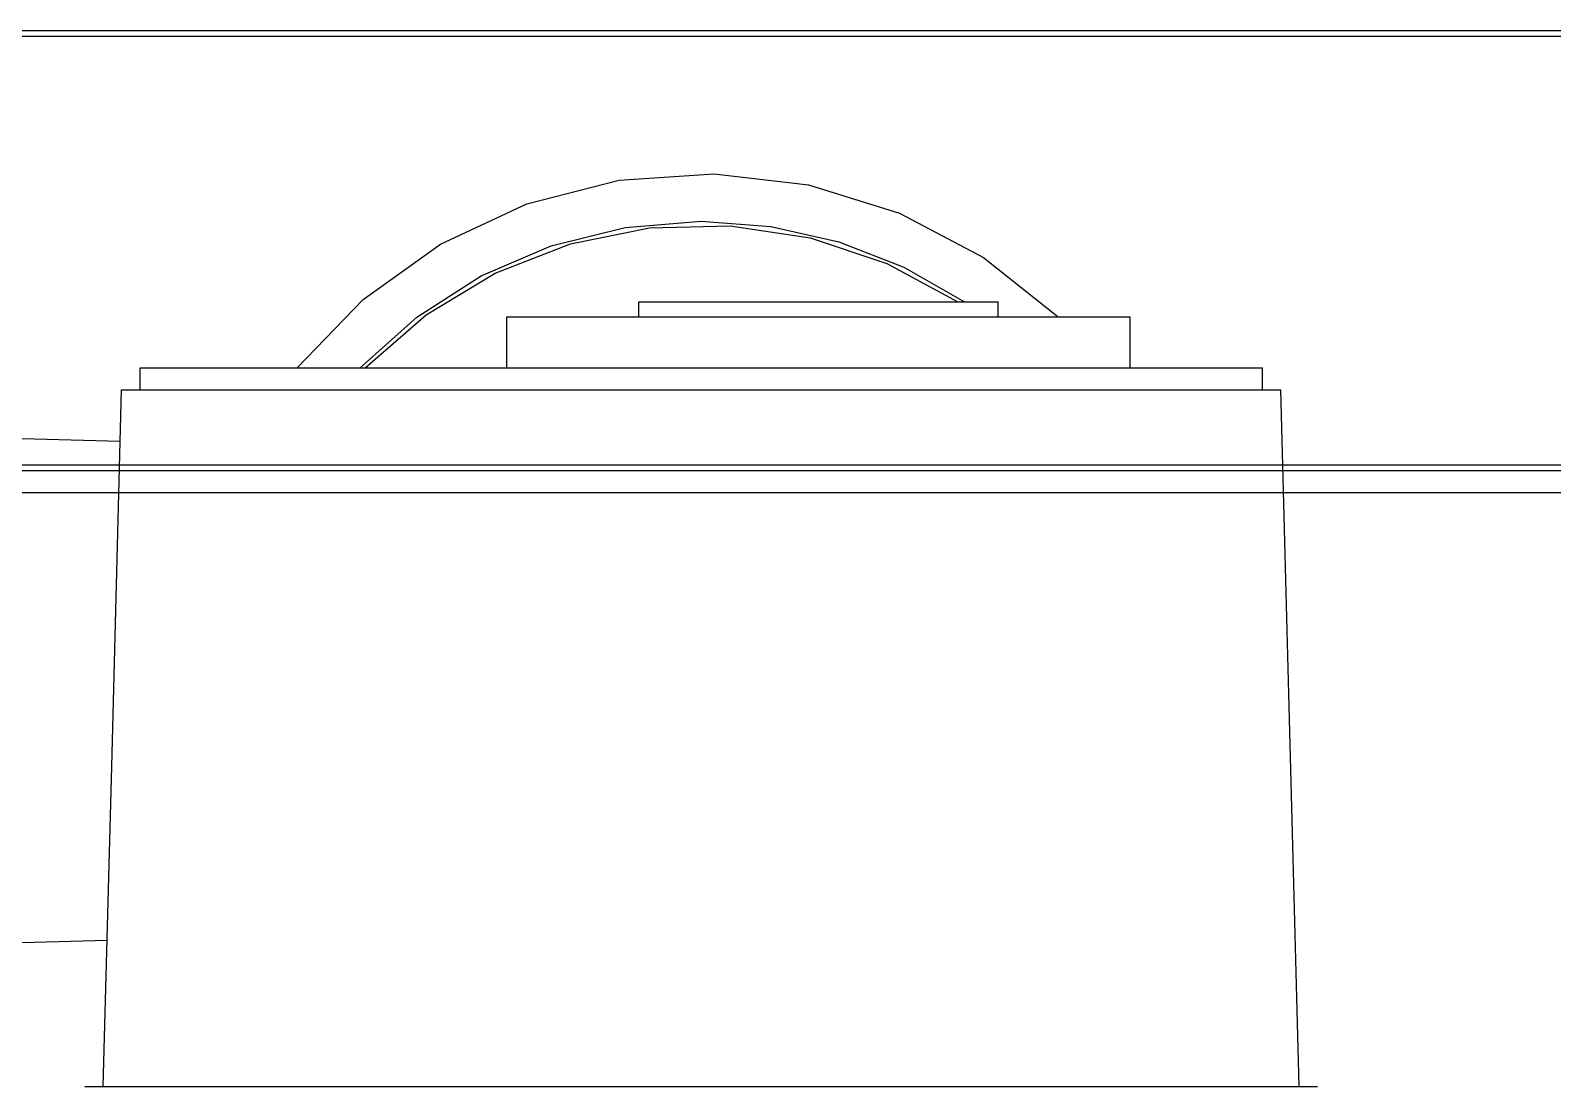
# Model space of a CAD drawing. Extents: x 151310 to 250336, y -70311 to -4848.
# Drawn here: x 224688 to 224847.3, y -24159.2 to -24048.6 of the extents above; entities that cross this region are included whole.
import ezdxf

# ---------------------------------------------------------------- set-up
doc = ezdxf.new("R2010")
doc.units = 0
doc.header["$LTSCALE"] = 300
doc.header["$MEASUREMENT"] = 0
doc.layers.add('1', color=7, linetype='CONTINUOUS')

msp = doc.modelspace()

# ---------------------------------------------------------------- linework, layer by layer
at = {"layer": '1'}
for p, q in [((224543.28, -24049.2), (224997.8, -24049.2)), ((224669.94, -24048.61), (224692.21, -24048.61)), ((224692.21, -24048.61), (224693.74, -24048.61)), ((224693.74, -24048.61), (224693.74, -24048.61)), ((224693.74, -24048.61), (224693.74, -24048.61)), ((224693.74, -24048.61), (224693.88, -24048.61)), ((224693.74, -24048.61), (224693.74, -24048.61)), ((224693.74, -24048.61), (224693.74, -24048.61)), ((224693.74, -24048.61), (224693.74, -24048.61)), ((224693.74, -24048.61), (224693.74, -24048.61)), ((224693.74, -24048.61), (224693.74, -24048.61)), ((224693.74, -24048.61), (224693.74, -24048.61)), ((224693.88, -24048.61), (224694.3, -24048.61)), ((224694.3, -24048.61), (224694.98, -24048.61)), ((224694.98, -24048.61), (224695.9, -24048.61)), ((224695.9, -24048.61), (224696.43, -24048.61)), ((224696.43, -24048.61), (224697.99, -24048.61)), ((224697.99, -24048.61), (224698.17, -24048.61)), ((224698.17, -24048.61), (224698.35, -24048.61)), ((224698.35, -24048.61), (224699.07, -24048.61)), ((224699.07, -24048.61), (224699.12, -24048.61)), ((224699.12, -24048.61), (224699.12, -24048.61)), ((224699.12, -24048.61), (224699.75, -24048.61)), ((224699.12, -24048.61), (224699.12, -24048.61)), ((224699.12, -24048.61), (224699.12, -24048.61)), ((224699.12, -24048.61), (224699.12, -24048.61)), ((224699.12, -24048.61), (224699.12, -24048.61)), ((224699.12, -24048.61), (224699.12, -24048.61)), ((224699.12, -24048.61), (224699.12, -24048.61)), ((224699.12, -24048.61), (224699.12, -24048.61)), ((224699.12, -24048.61), (224699.12, -24048.61)), ((224699.12, -24048.61), (224699.12, -24048.61)), ((224699.75, -24048.61), (224701.79, -24048.61)), ((224701.79, -24048.61), (224704.49, -24048.61)), ((224704.49, -24048.61), (224704.49, -24048.61)), ((224704.49, -24048.61), (224704.5, -24048.61)), ((224704.49, -24048.61), (224704.49, -24048.61)), ((224704.49, -24048.61), (224704.49, -24048.61)), ((224704.49, -24048.61), (224704.49, -24048.61)), ((224704.5, -24048.61), (224705.05, -24048.61)), ((224705.05, -24048.61), (224706.86, -24048.61)), ((224706.86, -24048.61), (224709.86, -24048.61)), ((224709.86, -24048.61), (224713.98, -24048.61)), ((224713.98, -24048.61), (224719.07, -24048.61)), ((224719.07, -24048.61), (224724.99, -24048.61)), ((224724.99, -24048.61), (224731.55, -24048.61)), ((224731.55, -24048.61), (224738.55, -24048.61)), ((224738.55, -24048.61), (224745.78, -24048.61)), ((224745.78, -24048.61), (224768.89, -24048.61)), ((224768.89, -24048.61), (224769.08, -24048.61)), ((224768.89, -24048.61), (224768.89, -24048.61)), ((224769.08, -24048.61), (224776.5, -24048.61)), ((224776.5, -24048.61), (224783.73, -24048.61)), ((224783.73, -24048.61), (224790.53, -24048.61)), ((224790.53, -24048.61), (224796.7, -24048.61)), ((224796.7, -24048.61), (224802.02, -24048.61)), ((224802.02, -24048.61), (224806.32, -24048.61)), ((224806.32, -24048.61), (224809.48, -24048.61)), ((224809.48, -24048.61), (224811.39, -24048.61)), ((224811.39, -24048.61), (224811.98, -24048.61)), ((224811.98, -24048.61), (224814.53, -24048.61)), ((224814.53, -24048.61), (224816.68, -24048.61)), ((224816.68, -24048.61), (224817.35, -24048.61)), ((224817.35, -24048.61), (224817.4, -24048.61)), ((224817.4, -24048.61), (224818.12, -24048.61)), ((224818.12, -24048.61), (224818.15, -24048.61)), ((224818.15, -24048.61), (224818.42, -24048.61)), ((224818.42, -24048.61), (224818.51, -24048.61)), ((224818.51, -24048.61), (224820.99, -24048.61)), ((224820.99, -24048.61), (224821.49, -24048.61)), ((224821.49, -24048.61), (224822.17, -24048.61)), ((224822.17, -24048.61), (224822.59, -24048.61)), ((224822.59, -24048.61), (224822.73, -24048.61)), ((224822.73, -24048.61), (224869.27, -24048.61)), ((224543.28, -24094.08), (224997.8, -24094.08)), ((224540.2, -24094.68), (225000.87, -24094.68)), ((224541.74, -24096.98), (224999.33, -24096.98))]:
    msp.add_line(p, q, dxfattribs=at)
at = {"layer": '1', "ltscale": 0.5}
for p, q in [((224749.61, -24064.29), (224759.55, -24063.62)), ((224759.55, -24063.62), (224769.44, -24064.78)), ((224739.96, -24066.77), (224749.61, -24064.29)), ((224769.44, -24064.78), (224778.96, -24067.74)), ((224730.93, -24070.98), (224739.96, -24066.77)), ((224750.25, -24069.24), (224758.2, -24068.59)), ((224758.2, -24068.59), (224765.49, -24069.14)), ((224778.96, -24067.74), (224787.77, -24072.39)), ((224742.51, -24071.17), (224750.25, -24069.24)), ((224744.52, -24070.94), (224752.8, -24069.28)), ((224752.8, -24069.28), (224761.25, -24069.07)), ((224761.25, -24069.07), (224769.61, -24070.33)), ((224765.49, -24069.14), (224772.61, -24070.75)), ((224769.61, -24070.33), (224777.63, -24073.01)), ((224722.82, -24076.77), (224730.93, -24070.98)), ((224735.18, -24074.32), (224742.51, -24071.17)), ((224736.64, -24074.01), (224744.52, -24070.94)), ((224772.61, -24070.75), (224779.41, -24073.41)), ((224777.63, -24073.01), (224785.06, -24077.04)), ((224779.41, -24073.41), (224785.75, -24077.04)), ((224787.77, -24072.39), (224795.58, -24078.58)), ((224728.46, -24078.62), (224735.18, -24074.32)), ((224729.41, -24078.39), (224736.64, -24074.01)), ((224715.91, -24083.95), (224722.82, -24076.77)), ((224723.05, -24083.95), (224729.41, -24078.39)), ((224751.68, -24078.58), (224751.68, -24077.04)), ((224751.68, -24077.04), (224789.3, -24077.04)), ((224789.3, -24078.58), (224789.3, -24077.04)), ((224722.52, -24083.95), (224728.46, -24078.62)), ((224737.86, -24083.95), (224737.86, -24078.58)), ((224737.86, -24078.58), (224803.12, -24078.58)), ((224803.12, -24083.95), (224803.12, -24078.58)), ((224699.47, -24086.25), (224699.47, -24083.95)), ((224699.47, -24083.95), (224816.94, -24083.95)), ((224816.94, -24086.25), (224816.94, -24083.95)), ((224696.51, -24125.69), (224697.54, -24086.25)), ((224697.54, -24086.25), (224818.87, -24086.25)), ((224820.78, -24159.19), (224818.87, -24086.25)), ((224668.76, -24090.86), (224697.4, -24091.62)), ((224695.63, -24159.19), (224696.51, -24125.69)), ((224668.76, -24144.6), (224696.03, -24143.88)), ((224693.71, -24159.19), (224735.24, -24159.19)), ((224735.24, -24159.19), (224822.7, -24159.19))]:
    msp.add_line(p, q, dxfattribs=at)

doc.saveas('drawing.dxf')
